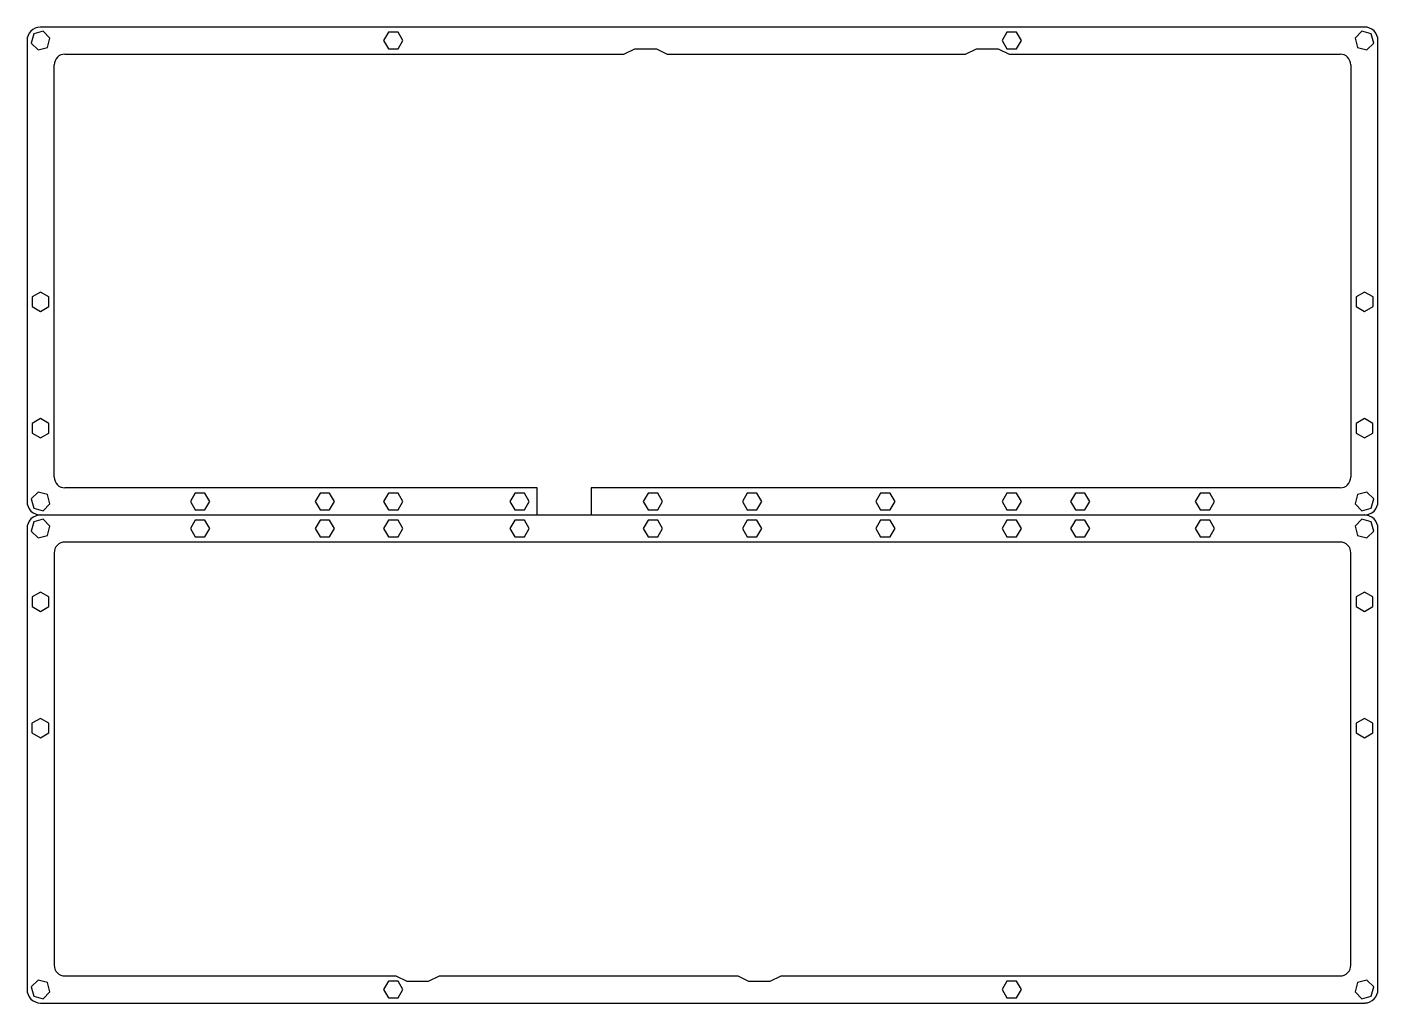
# Model space of a CAD drawing. Header units: millimetres. Extents: x -618 to -222, y -214 to 71.
import ezdxf

# ---------------------------------------------------------------- set-up
doc = ezdxf.new("R2010")
doc.units = ezdxf.units.MM
doc.layers.get('0').update_dxf_attribs({"linetype": 'CONTINUOUS'})

msp = doc.modelspace()

# ---------------------------------------------------------------- linework, layer by layer
for p, q in [((-226.34, 71.43), (-613.75, 71.43)), ((-617.63, 67.46), (-617.63, -67.46)), ((-222.37, -67.46), (-222.37, 67.46)), ((-606.52, 63.5), (-443.02, 63.5)), ((-443.02, 63.5), (-439.84, 65.08)), ((-439.84, 65.08), (-433.49, 65.08)), ((-433.49, 65.08), (-430.32, 63.5)), ((-430.32, 63.5), (-343.01, 63.5)), ((-343.01, 63.5), (-339.84, 65.08)), ((-339.84, 65.08), (-333.49, 65.08)), ((-333.49, 65.08), (-330.31, 63.5)), ((-330.31, 63.5), (-233.48, 63.5)), ((-609.69, -60.32), (-609.69, 60.32)), ((-230.31, 60.32), (-230.31, -60.32)), ((-468.42, -63.5), (-606.52, -63.5)), ((-468.42, -71.43), (-468.42, -63.5)), ((-233.48, -63.5), (-452.54, -63.5)), ((-452.54, -63.5), (-452.54, -71.43)), ((-613.66, -71.43), (-226.34, -71.43)), ((-617.63, -75.4), (-617.63, -210.33)), ((-222.37, -210.33), (-222.37, -75.4)), ((-613.66, -214.3), (-226.25, -214.3))]:
    msp.add_line(p, q)
for points in [[(-615.66, 69.46), (-616.4, 66.73), (-614.4, 64.73), (-611.66, 65.46), (-610.93, 68.2), (-612.93, 70.2)], [(-507.67, 67.46), (-509.09, 69.91), (-511.91, 69.91), (-513.33, 67.46), (-511.91, 65.01), (-509.09, 65.01)], [(-326.67, 67.46), (-328.09, 69.91), (-330.91, 69.91), (-332.33, 67.46), (-330.91, 65.01), (-328.09, 65.01)], [(-224.34, 69.46), (-227.07, 70.2), (-229.07, 68.2), (-228.34, 65.46), (-225.61, 64.73), (-223.6, 66.73)], [(-611.21, -10.44), (-611.21, -7.61), (-613.66, -6.2), (-616.11, -7.61), (-616.11, -10.44), (-613.66, -11.86)], [(-223.82, -7.61), (-226.27, -6.2), (-228.72, -7.61), (-228.72, -10.44), (-226.27, -11.86), (-223.82, -10.44)], [(-616.11, -47.45), (-613.66, -48.86), (-611.21, -47.45), (-611.21, -44.62), (-613.66, -43.21), (-616.11, -44.62)], [(-226.31, -43.2), (-228.76, -44.61), (-228.76, -47.44), (-226.31, -48.86), (-223.86, -47.44), (-223.86, -44.61)], [(-615.66, -69.46), (-612.93, -70.2), (-610.93, -68.2), (-611.66, -65.46), (-614.4, -64.73), (-616.4, -66.73)], [(-564.17, -67.46), (-565.59, -65.01), (-568.41, -65.01), (-569.83, -67.46), (-568.41, -69.91), (-565.59, -69.91)], [(-529.09, -65.01), (-531.91, -65.01), (-533.33, -67.46), (-531.91, -69.91), (-529.09, -69.91), (-527.67, -67.46)], [(-509.07, -65.01), (-511.9, -65.01), (-513.31, -67.46), (-511.9, -69.91), (-509.07, -69.91), (-507.65, -67.46)], [(-474.91, -65.01), (-476.33, -67.46), (-474.91, -69.91), (-472.09, -69.91), (-470.67, -67.46), (-472.09, -65.01)], [(-435.91, -65.01), (-437.33, -67.46), (-435.91, -69.91), (-433.09, -69.91), (-431.67, -67.46), (-433.09, -65.01)], [(-404.09, -69.91), (-402.67, -67.46), (-404.09, -65.01), (-406.91, -65.01), (-408.33, -67.46), (-406.91, -69.91)], [(-365.09, -65.01), (-367.91, -65.01), (-369.33, -67.46), (-367.91, -69.91), (-365.09, -69.91), (-363.67, -67.46)], [(-330.93, -69.91), (-328.1, -69.91), (-326.69, -67.46), (-328.1, -65.01), (-330.93, -65.01), (-332.35, -67.46)], [(-310.91, -65.01), (-312.33, -67.46), (-310.91, -69.91), (-308.09, -69.91), (-306.67, -67.46), (-308.09, -65.01)], [(-270.17, -67.46), (-271.59, -65.01), (-274.41, -65.01), (-275.83, -67.46), (-274.41, -69.91), (-271.59, -69.91)], [(-223.6, -66.73), (-225.61, -64.73), (-228.34, -65.46), (-229.07, -68.2), (-227.07, -70.2), (-224.34, -69.46)], [(-616.4, -76.13), (-614.4, -78.13), (-611.66, -77.4), (-610.93, -74.67), (-612.93, -72.67), (-615.66, -73.4)], [(-569.83, -75.4), (-568.41, -77.85), (-565.59, -77.85), (-564.17, -75.4), (-565.59, -72.95), (-568.41, -72.95)], [(-529.09, -77.85), (-527.67, -75.4), (-529.09, -72.95), (-531.91, -72.95), (-533.33, -75.4), (-531.91, -77.85)], [(-509.07, -72.95), (-511.9, -72.95), (-513.31, -75.4), (-511.9, -77.85), (-509.07, -77.85), (-507.65, -75.4)], [(-474.91, -77.85), (-472.09, -77.85), (-470.67, -75.4), (-472.09, -72.95), (-474.91, -72.95), (-476.33, -75.4)], [(-435.91, -72.95), (-437.33, -75.4), (-435.91, -77.85), (-433.09, -77.85), (-431.67, -75.4), (-433.09, -72.95)], [(-404.09, -77.85), (-402.67, -75.4), (-404.09, -72.95), (-406.91, -72.95), (-408.33, -75.4), (-406.91, -77.85)], [(-365.09, -77.85), (-363.67, -75.4), (-365.09, -72.95), (-367.91, -72.95), (-369.33, -75.4), (-367.91, -77.85)], [(-330.93, -77.85), (-328.1, -77.85), (-326.69, -75.4), (-328.1, -72.95), (-330.93, -72.95), (-332.35, -75.4)], [(-310.91, -77.85), (-308.09, -77.85), (-306.67, -75.4), (-308.09, -72.95), (-310.91, -72.95), (-312.33, -75.4)], [(-275.83, -75.4), (-274.41, -77.85), (-271.59, -77.85), (-270.17, -75.4), (-271.59, -72.95), (-274.41, -72.95)], [(-224.34, -73.4), (-227.07, -72.67), (-229.07, -74.67), (-228.34, -77.4), (-225.61, -78.13), (-223.6, -76.13)], [(-613.69, -99.67), (-611.24, -98.25), (-611.24, -95.42), (-613.69, -94.01), (-616.14, -95.42), (-616.14, -98.25)], [(-223.89, -95.42), (-226.34, -94), (-228.79, -95.42), (-228.79, -98.25), (-226.34, -99.66), (-223.89, -98.25)], [(-616.18, -135.25), (-613.73, -136.67), (-611.28, -135.25), (-611.28, -132.42), (-613.73, -131.01), (-616.18, -132.42)], [(-228.79, -132.42), (-228.79, -135.25), (-226.34, -136.67), (-223.89, -135.25), (-223.89, -132.42), (-226.34, -131.01)], [(-615.66, -212.33), (-612.93, -213.06), (-610.93, -211.06), (-611.66, -208.33), (-614.4, -207.6), (-616.4, -209.6)], [(-513.33, -210.33), (-511.91, -212.78), (-509.09, -212.78), (-507.67, -210.33), (-509.09, -207.88), (-511.91, -207.88)], [(-332.33, -210.33), (-330.91, -212.78), (-328.09, -212.78), (-326.67, -210.33), (-328.09, -207.88), (-330.91, -207.88)], [(-224.34, -212.33), (-223.6, -209.6), (-225.61, -207.6), (-228.34, -208.33), (-229.07, -211.06), (-227.07, -213.06)]]:
    msp.add_lwpolyline(points, close=True)
msp.add_lwpolyline([(-609.69, -82.54), (-609.69, -203.19, 0.414214), (-606.52, -206.36), (-509.69, -206.36), (-506.51, -207.95), (-500.16, -207.95), (-496.99, -206.36), (-409.68, -206.36), (-406.51, -207.95), (-400.16, -207.95), (-396.98, -206.36), (-233.48, -206.36, 0.414214), (-230.31, -203.19), (-230.31, -82.54, 0.414214), (-233.48, -79.37), (-606.52, -79.37, 0.414214)], format="xyb", close=True)
for centre, radius, start, end in [((-613.66, 67.46), 3.97, 91.271, 179.9999), ((-226.34, 67.46), 3.97, -0.0001, 90.0001), ((-606.52, 60.32), 3.17, 90, 180), ((-233.48, 60.32), 3.17, 0, 90), ((-606.52, -60.32), 3.17, 180, 270), ((-233.48, -60.32), 3.17, 270, 360), ((-613.66, -67.46), 3.97, 179.9999, 270), ((-226.34, -67.46), 3.97, -90.0001, 0.0003), ((-613.66, -75.4), 3.97, 89.9999, 180.0003), ((-226.34, -75.4), 3.97, -0.0001, 90), ((-613.66, -210.33), 3.97, 179.9999, 270.0001), ((-226.34, -210.33), 3.97, 271.271, 359.9999)]:
    msp.add_arc(centre, radius, start, end)

doc.saveas('drawing.dxf')
